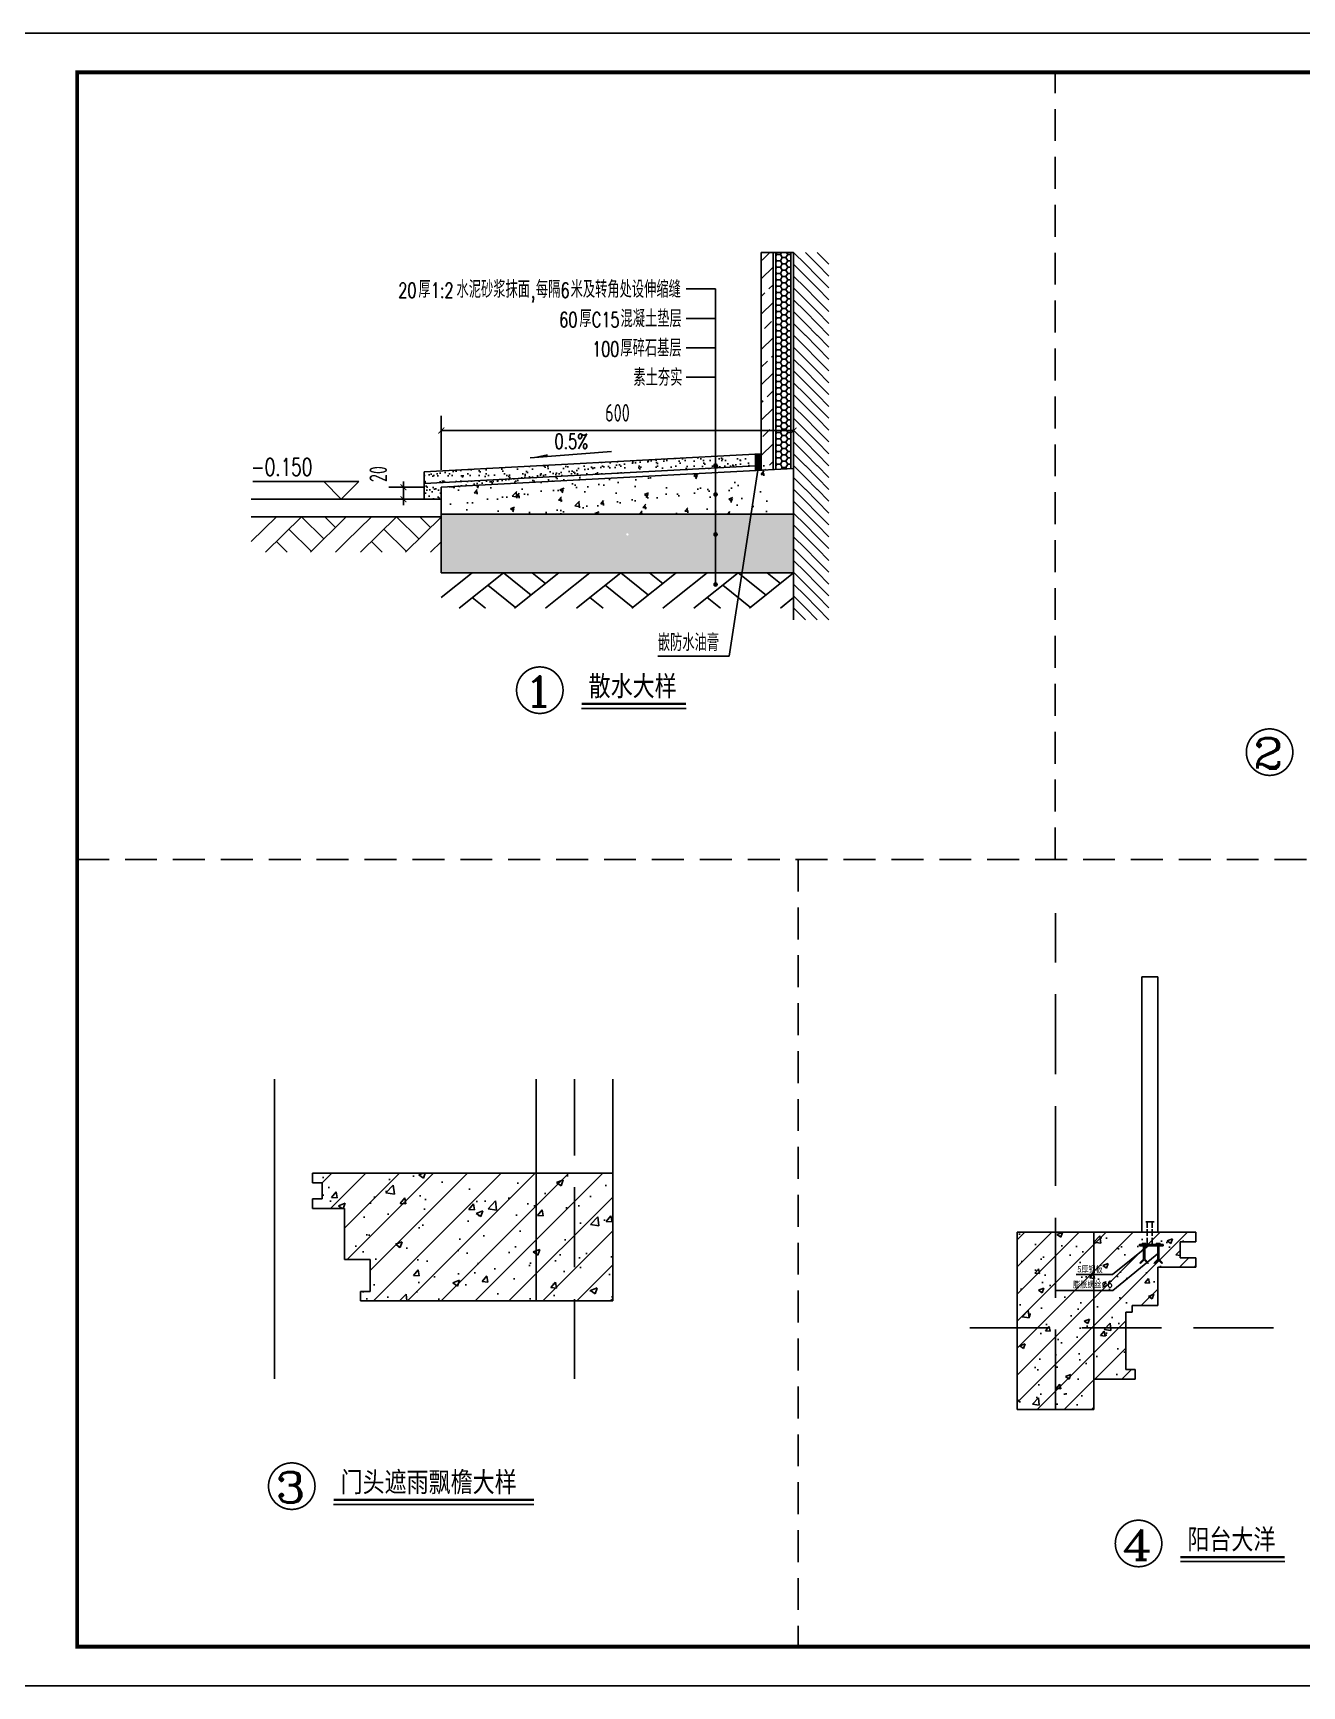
# Model space of a CAD drawing. Header units: millimetres. Extents: x -807114 to 146922, y -468455 to -61603.
# Drawn here: x 110982 to 130850, y -238672 to -212794 of the extents above; entities that cross this region are included whole.
import ezdxf
from ezdxf.enums import TextEntityAlignment as Align

# ---------------------------------------------------------------- set-up
doc = ezdxf.new("R2010")
doc.units = ezdxf.units.MM
doc.header["$LTSCALE"] = 1000
doc.linetypes.add('DASH', pattern=[0.35, 0.25, -0.1])
doc.linetypes.add('HIDDENX2', pattern=[0.75, 0.5, -0.25])
for name, color, linetype in [('0-hatch', 8, 'Continuous'), ('A_PLAN_DETAIL_2', 134, 'Continuous'), ('DIM_ELEV', 3, 'Continuous'), ('DIM_IDEN', 3, 'Continuous'), ('DIM_LEAD', 3, 'Continuous'), ('DIM_SYMB', 3, 'Continuous'), ('HATCH', 254, 'Continuous'), ('PIPE-雨水', 4, 'DASH'), ('PUB_DIM', 3, 'Continuous'), ('PUB_TEXT', 3, 'Continuous'), ('PUB_TITLE', 4, 'Continuous'), ('SECTION', 2, 'Continuous'), ('SEE', 7, 'Continuous'), ('TEXT', 7, 'Continuous'), ('WALL', 9, 'Continuous'), ('建-轴', 1, 'Continuous')]:
    doc.layers.add(name, color=color, linetype=linetype)
doc.styles.add('_TCH_DIM', font='SIMPLEX', dxfattribs={"bigfont": 'GBCBIG'})
doc.styles.add('_TCH_LABEL', font='COMPLEX', dxfattribs={"bigfont": 'GBCBIG'})
doc.styles.add('DIM10', font='ARIAL.TTF', dxfattribs={"height": 30})
doc.styles.add('DIM_FONT', font='tssdeng.shx', dxfattribs={"width": 0.7, "bigfont": 'tssdchn.shx'})
doc.styles.add('宋体', font='simsun.ttc', dxfattribs={"width": 0.8})
doc.dimstyles.new('DIMN10', dxfattribs={"dimscale": 0.1, "dimtxt": 300, "dimasz": 100, "dimexe": 250, "dimexo": 300, "dimgap": 150, "dimtad": 1, "dimdec": 0, "dimzin": 0, "dimdsep": 46, "dimtxsty": 'DIM_FONT', "dimblk": 'ARCHTICK', "dimcen": 0.09, "dimclrt": 7, "dimazin": 2, "dimtfac": 1, "dimtdec": 0, "dimtix": 1, "dimtmove": 2, "dimatfit": 3, "dimfxl": 1, "dimtolj": 1, "dimtzin": 0, "dimarcsym": 0})
pattern_1 = [(50, (-2767539.39, 1543588.13), (71.7260183, -6.2752135), [7.5, -82.5]), (355, (-2767539.39, 1543588.13), (-13.8751334, 75.2192134), [6, -66]), (100.4514, (-2767533.416, 1543587.61), (57.8509382, 68.9439542), [6.374019, -70.1142112]), (46.1842, (-2767539.39, 1543608.13), (106.7241049, -16.5519014), [11.25, -123.75]), (96.6356, (-2767530.5, 1543606.75), (93.4662706, 97.411787), [9.5610288, -105.1713]), (351.1842, (-2767539.39, 1543608.13), (93.4661945, 97.41186), [9, -99]), (21, (-2767529.39, 1543603.13), (59.6907052, -40.2618891), [7.5, -82.5]), (326, (-2767529.39, 1543603.13), (24.3315332, 72.5150045), [6, -66]), (71.4514, (-2767524.42, 1543599.775), (84.0222629, 32.2530497), [6.374019, -70.1142112]), (37.5, (-2767539.393, 1543588.13), (1.21598553, 33.28938538), [0, -65.2, 0, -67, 0, -66.25]), (7.5, (-2767539.393, 1543588.13), (26.30695374, 39.4411712), [0, -38.2, 0, -63.7, 0, -25.25]), (327.5, (-2767561.693, 1543588.13), (53.38224362, -2.25548717), [0, -25, 0, -78, 0, -103.5]), (317.5, (-2767571.693, 1543588.13), (58.3186169, 10.0104982), [0, -32.5, 0, -51.8, 0, -73.5])]

# ---------------------------------------------------------------- blocks, each defined once
blk = doc.blocks.new('_ArchTick')
at = {"color": 0, "linetype": 'ByBlock', "const_width": 0.15}
blk.add_lwpolyline([(-0.5, -0.5), (0.5, 0.5)], dxfattribs=at)
blk = doc.blocks.new('*D9975')
at = {"layer": 'Defpoints', "color": 0}
for p in [(-303.6, -96.7), (-239.1, -96.7), (-239.1, -116.9)]:
    blk.add_point(p, dxfattribs=at)
at = {"layer": 'PUB_DIM', "color": 0, "lineweight": -2}
for p, q in [((-269.1, -96.7), (-328.6, -96.7)), ((-303.6, -96.7), (-303.6, -86.7)), ((-303.6, -116.9), (-303.6, -96.7)), ((-269.1, -116.9), (-328.6, -116.9)), ((-303.6, -116.9), (-303.6, -126.9))]:
    blk.add_line(p, q, dxfattribs=at)
at = {"layer": 'PUB_DIM', "color": 0, "linetype": 'ByBlock', "lineweight": -2, "xscale": 10, "yscale": 10, "zscale": 10}
for p, rotation in [((-303.6, -96.7), 270), ((-303.6, -116.9), 90)]:
    blk.add_blockref('_ArchTick', p, dxfattribs=dict(at, rotation=rotation))
at = {"layer": 'PUB_DIM', "color": 7, "insert": (-346.4, -74.2), "char_height": 30, "attachment_point": 5, "rotation": 90, "style": 'DIM_FONT'}
blk.add_mtext('\\A1;20', dxfattribs=at)
blk = doc.blocks.new('$LinePat$00000001')
for p, q in [((100, 0), (0, -100)), ((100, -100), (0, -200)), ((100, -200), (0, -300))]:
    blk.add_line(p, q)
blk = doc.blocks.new('$LinePat$00000009')
for p, q in [((0, -210), (210, 0)), ((120, -300), (420, 0)), ((420, 0), (608, -188)), ((495, -300), (795, 0)), ((615, 0), (705, -90)), ((315, -105), (502, -293)), ((210, -210), (300, -300)), ((705, -300), (795, -210))]:
    blk.add_line(p, q)
blk = doc.blocks.new('*D9976')
at = {"layer": 'Defpoints', "color": 0}
for p in [(360.5, 0), (-239.1, -96.7), (360.5, -96.7)]:
    blk.add_point(p, dxfattribs=at)
at = {"layer": 'PUB_DIM', "color": 0, "lineweight": -2}
for p, q in [((-239.1, -66.7), (-239.1, 25)), ((-239.1, 0), (360.5, 0)), ((360.5, -66.7), (360.5, 25))]:
    blk.add_line(p, q, dxfattribs=at)
at = {"layer": 'PUB_DIM', "color": 0, "linetype": 'ByBlock', "lineweight": -2, "xscale": 10, "yscale": 10, "zscale": 10, "rotation": 180}
blk.add_blockref('_ArchTick', (-239.1, 0), dxfattribs=at)
at = {"layer": 'PUB_DIM', "color": 0, "linetype": 'ByBlock', "lineweight": -2, "xscale": 10, "yscale": 10, "zscale": 10}
blk.add_blockref('_ArchTick', (360.5, 0), dxfattribs=at)
at = {"layer": 'PUB_DIM', "color": 7, "insert": (60.7, 30), "char_height": 30, "attachment_point": 5, "style": 'DIM_FONT'}
blk.add_mtext('\\A1;600', dxfattribs=at)
blk = doc.blocks.new('asdfadfasdf')
h = blk.add_hatch()
h.set_pattern_fill('钢筋混凝土', color=251, scale=30)
h.set_pattern_definition([(45, (0, 0), (-53.033009, 53.033009), []), (50, (0, 0), (215.17805, -18.82564), [22.5, -247.5]), (355, (0, 0), (-41.6254, 225.65764), [18, -198]), (100.4514, (17.93, -1.57), (173.55281, 206.83186), [19.12206, -210.34263]), (46.1842, (0, 60), (320.17231, -49.6557), [33.75, -371.25]), (96.6356, (26.68, 55.86), (280.3988, 292.23536), [28.6831, -315.5139]), (351.1842, (0, 60), (280.3986, 292.2356), [27, -297]), (21, (30, 45), (179.07212, -120.78567), [22.5, -247.5]), (326, (30, 45), (72.9946, 217.54501), [18, -198]), (71.4514, (44.92, 34.93), (252.06679, 96.75915), [19.12206, -210.34263]), (37.5, (0, 0), (3.647957, 99.868156), [0, -195.6, 0, -201, 0, -198.75]), (7.5, (0, 0), (78.92086, 118.323514), [0, -114.6, 0, -191.1, 0, -75.75]), (327.5, (-66.9, 0), (160.14673, -6.766462), [0, -75, 0, -234, 0, -310.5]), (317.5, (-96.9, 0), (174.95585, 30.031495), [0, -97.5, 0, -155.4, 0, -220.5])])
h.paths.add_polyline_path([(116790.4, -228945.1), (116104.8, -228945.1), (116090.1, -228945.1), (116090.1, -228975.1), (116120.1, -228975.1), (116120.1, -229025.1), (116090.1, -229025.1), (116090.1, -229055.1), (116190.1, -229055.1), (116190.1, -229215.1), (116270.1, -229215.1), (116270.1, -229315.1), (116240.1, -229315.1), (116240.1, -229345.1), (116790.4, -229345.1)])
h.paths.add_polyline_path([(116790.4, -229345.1), (116910.4, -229345.1), (116910.4, -228945.1), (116790.4, -228945.1)])
h.paths.add_polyline_path([(116910.4, -228945.1), (116910.4, -229345.1), (117030.4, -229345.1), (117030.4, -228945.1)])
for p, q in [((116790.4, -229345.1), (116790.4, -228650.1)), ((117030.4, -229345.1), (117030.4, -228650.1)), ((116090.1, -228975.1), (116090.1, -228945.1)), ((116090.1, -228945.1), (116790.4, -228945.1)), ((116790.4, -228945.1), (117030.4, -228945.1)), ((116120.1, -228975.1), (116090.1, -228975.1)), ((116090.1, -229055.1), (116090.1, -229025.1)), ((116090.1, -229025.1), (116120.1, -229025.1)), ((116120.1, -229025.1), (116120.1, -228975.1)), ((116190.1, -229055.1), (116090.1, -229055.1)), ((116190.1, -229215.1), (116190.1, -229055.1)), ((116270.1, -229215.1), (116190.1, -229215.1)), ((116270.1, -229315.1), (116270.1, -229215.1)), ((116240.1, -229345.1), (116240.1, -229315.1)), ((116240.1, -229315.1), (116270.1, -229315.1)), ((117030.4, -229345.1), (116240.1, -229345.1))]:
    blk.add_line(p, q)
blk.add_lwpolyline([(115970.4, -228650.1), (115970.4, -229589.1)])
at = {"layer": '建-轴', "linetype": 'DASH'}
blk.add_line((116910.4, -229589.1), (116910.4, -228650.1), dxfattribs=at)
blk = doc.blocks.new('asdfasdfasdfadsf')
h = blk.add_hatch()
h.set_pattern_fill('钢筋混凝土', color=251, scale=24, pattern_type=2)
h.set_pattern_definition([(45, (0, 0), (-42.426407, 42.426407), []), (50, (0, 0), (172.142444, -15.06051), [18, -198]), (355, (0, 0), (-33.30032, 180.52611), [14.4, -158.4]), (100.4514, (14.35, -1.26), (138.84225, 165.46549), [15.29765, -168.27411]), (46.1842, (0, 48), (256.13785, -39.72456), [27, -297]), (96.6356, (21.34, 44.7), (224.31905, 233.7883), [22.94647, -252.41112]), (351.1842, (0, 48), (224.31887, 233.78846), [21.6, -237.6]), (21, (24, 36), (143.25769, -96.628534), [18, -198]), (326, (24, 36), (58.39568, 174.03601), [14.4, -158.4]), (71.4514, (35.94, 27.95), (201.65343, 77.40732), [15.29765, -168.27411]), (37.5, (0, 0), (2.918365, 79.894525), [0, -156.48, 0, -160.8, 0, -159]), (7.5, (0, 0), (63.13669, 94.65881), [0, -91.68, 0, -152.88, 0, -60.6]), (327.5, (-53.52, 0), (128.117385, -5.413169), [0, -60, 0, -187.2, 0, -248.4]), (317.5, (-77.52, 0), (139.96468, 24.025196), [0, -78, 0, -124.32, 0, -176.4])])
h.paths.add_polyline_path([(128530.9, -232930.3), (128530.9, -233185.5), (128650.9, -233185.5), (128650.9, -233090.3), (128650.9, -232930.3)])
h.paths.add_polyline_path([(128410.9, -232930.3), (128410.9, -233185.5), (128530.9, -233185.5), (128530.9, -232930.3)])
h.paths.add_polyline_path([(128410.9, -232930.3), (128530.9, -232930.3), (128530.9, -232630.3), (128410.9, -232630.3)])
h.paths.add_polyline_path([(128530.9, -232930.3), (128650.9, -232930.3), (128650.9, -232630.3), (128530.9, -232630.3)])
h.paths.add_polyline_path([(128750.9, -232880.3), (128770.9, -232880.3), (128770.9, -232860.3), (128850.9, -232860.3), (128850.9, -232740.3), (128970.9, -232740.3), (128970.9, -232710.3), (128920.9, -232710.3), (128920.9, -232660.3), (128970.9, -232660.3), (128970.9, -232630.3), (128850.9, -232630.3), (128800.9, -232630.3), (128650.9, -232630.3), (128650.9, -232930.3), (128750.9, -232930.3)])
h.paths.add_polyline_path([(128780.9, -233090.3), (128780.9, -233060.3), (128750.9, -233060.3), (128750.9, -232930.3), (128650.9, -232930.3), (128650.9, -233090.3)])
for p, q in [((128800.9, -232630.3), (128800.9, -231830.3)), ((128800.9, -231830.3), (128850.9, -231830.3)), ((128850.9, -232630.3), (128850.9, -231830.3)), ((128410.9, -233185.5), (128410.9, -232630.3)), ((128850.9, -232630.3), (128410.9, -232630.3)), ((128650.9, -233185.5), (128650.9, -232630.3)), ((128850.9, -232630.3), (128970.9, -232630.3)), ((128970.9, -232630.3), (128970.9, -232660.3)), ((128920.9, -232660.3), (128920.9, -232710.3)), ((128970.9, -232660.3), (128920.9, -232660.3)), ((128850.9, -232740.3), (128850.9, -232860.3)), ((128970.9, -232740.3), (128850.9, -232740.3)), ((128970.9, -232710.3), (128920.9, -232710.3)), ((128970.9, -232710.3), (128970.9, -232740.3)), ((128750.9, -232880.3), (128750.9, -233060.3)), ((128770.9, -232880.3), (128750.9, -232880.3)), ((128770.9, -232880.3), (128770.9, -232860.3)), ((128850.9, -232860.3), (128770.9, -232860.3)), ((128780.9, -233060.3), (128750.9, -233060.3)), ((128780.9, -233060.3), (128780.9, -233090.3)), ((128780.9, -233090.3), (128650.9, -233090.3)), ((128410.9, -233185.5), (128650.9, -233185.5))]:
    blk.add_line(p, q)
at = {"layer": 'PIPE-雨水', "color": 8}
blk.add_line((129213.2, -232930.3), (128222.4, -232930.3), dxfattribs=at)
at = {"layer": '建-轴', "linetype": 'DASH'}
blk.add_line((128530.9, -233185.5), (128530.9, -231631.8), dxfattribs=at)
blk = doc.blocks.new('4566')
at = {"layer": '0-hatch'}
h = blk.add_hatch(dxfattribs=at)
h.set_pattern_fill('天然石材', color=256, scale=8, style=0)
h.set_pattern_definition([(45, (-86317.84, -30597.915), (-30.094465, 30.094465), []), (45, (-86303.04, -30613.195), (-30.094465, 30.094465), [16.8, -9.6])])
h.paths.add_polyline_path([(325.5, 303.1), (305.5, 303.1), (305.5, -67.7), (325.5, -66.7)])
h = blk.add_hatch(dxfattribs=at)
h.set_pattern_fill('HONEY', color=256, scale=50, style=0)
h.set_pattern_definition([(0, (-86317.838, -30613.195), (9.375, 5.41265875), [6.25, -12.5]), (120, (-86317.838, -30613.195), (-9.37499998, 5.4126588), [6.25, -12.5]), (60, (-86317.838, -30613.195), (2e-08, 10.82531754), [-12.5, 6.25])])
h.paths.add_polyline_path([(355.5, 303.1), (330.5, 303.1), (330.5, -66.4), (355.5, -65.1)])
h = blk.add_hatch(dxfattribs=at)
h.set_pattern_fill('砂灰土', color=256, scale=10, style=0)
h.set_pattern_definition([(37.5, (-2767539.393, 1543588.13), (-0.62993358, 19.26823769), [0, -15.2, 0, -17, 0, -16.25]), (7.5, (-2767539.393, 1543588.13), (17.69776705, 28.22146065), [0, -8.2, 0, -13.7, 0, -5.25]), (327.5, (-2767551.693, 1543588.13), (31.14141862, 0.056590535), [0, -5, 0, -18, 0, -23.5]), (317.5, (-2767551.693, 1543588.13), (30.06126605, 8.77675565), [0, -2.5, 0, -11.8, 0, -13.5])])
h.paths.add_polyline_path([(285.5, -40.7), (-2.9, -56.1), (-2.9, -58, -0.19497), (-1.5, -57.5, -1), (-1.5, -61.5, -0.191437), (-2.9, -60.9), (-2.8, -76.2), (285.5, -60.9)])
h.paths.add_polyline_path([(-2.9, -60.9, -0.427156), (-2.9, -58), (-2.9, -56.1), (-268.3, -70.4), (-268.3, -90.4), (-2.8, -76.2)])
h.paths.add_polyline_path([(-239.1, -96.7), (-2.7, -84.1), (-2.8, -76.2), (-268.3, -90.4), (-268.3, -116.9), (-239.1, -116.9)])
h.paths.add_polyline_path([(315.5, -59.3), (290.2, -60.7, -0.462744), (289.4, -61.4), (288.6, -68.6), (315.5, -67.2)])
blk.add_hatch(color=256, dxfattribs=at).paths.add_polyline_path([(304.2, -38.7), (294.2, -38.7), (294.2, -68.7), (304.2, -68.7)])
h = blk.add_hatch(dxfattribs=at)
h.set_pattern_fill('混凝土', color=256, scale=10, style=0)
h.set_pattern_definition(pattern_1)
h.paths.add_polyline_path([(288.6, -68.6), (76.4, -79.9), (76.6, -107.2, -1.787176), (76.6, -110.6), (76.8, -142.5), (279.7, -142.5)])
h.paths.add_polyline_path([(76.4, -79.9), (-239.1, -96.7), (-239.1, -142.5), (76.8, -142.5), (76.6, -110.6, -0.559542), (76.6, -107.2)])
h = blk.add_hatch(dxfattribs=at)
h.set_pattern_fill('混凝土', color=256, scale=10, style=0)
h.set_pattern_definition(pattern_1)
h.paths.add_polyline_path([(315.5, -67.2), (288.6, -68.6), (279.7, -142.5), (315.5, -142.5)])
h = blk.add_hatch(dxfattribs=at)
h.set_pattern_fill('卵石砌体', color=256, scale=10, style=0)
h.set_pattern_definition([(0, (-2767504.393, 1543588.13), (0, 50), [2.5, -7.5, 2.5, -37.5]), (0, (-2767491.893, 1543593.13), (0, 50), [2.5, -47.5]), (0, (-2767516.893, 1543598.13), (0, 50), [5, -45]), (0, (-2767529.393, 1543600.63), (0, 50), [7.5, -42.5]), (0, (-2767504.393, 1543603.13), (0, 50), [5, -5, 7.5, -32.5]), (0, (-2767506.893, 1543610.63), (0, 50), [7.5, -42.5]), (0, (-2767519.393, 1543613.13), (0, 50), [7.5, -17.5, 7.5, -17.5]), (0, (-2767529.393, 1543620.63), (0, 50), [7.5, -2.5, 2.5, -37.5]), (0, (-2767496.893, 1543625.63), (0, 50), [2.5, -47.5]), (0, (-2767506.893, 1543630.63), (0, 50), [5, -45]), (90, (-2767539.393, 1543633.13), (-50, 3e-15), [5, -45]), (90, (-2767534.393, 1543598.13), (-50, 3e-15), [2.5, -5, 7.5, -35]), (90, (-2767521.893, 1543603.13), (-50, 3e-15), [10, -2.5, 2.5, -35]), (90, (-2767514.393, 1543615.63), (-50, 3e-15), [7.5, -42.5]), (90, (-2767511.893, 1543593.13), (-50, 3e-15), [5, -45]), (90, (-2767509.393, 1543633.13), (-50, 3e-15), [5, -45]), (90, (-2767506.893, 1543603.13), (-50, 3e-15), [5, -25, 2.5, -17.5]), (90, (-2767499.393, 1543628.13), (-50, 3e-15), [2.5, -2.5, 2.5, -42.5]), (90, (-2767496.893, 1543605.63), (-50, 3e-15), [5, -7.5, 5, -32.5]), (90, (-2767494.393, 1543593.13), (-50, 3e-15), [5, -45]), (45, (-2767536.893, 1543593.13), (0, 50), [7.07105, -14.142135, 10.6066, -38.8908931]), (45, (-2767539.393, 1543593.13), (0, 50), [7.0710678, -63.6396103]), (45, (-2767511.893, 1543598.13), (0, 50), [7.0710678, -63.6396103]), (45, (-2767516.893, 1543623.13), (0, 50), [7.0710678, -63.6396103]), (45, (-2767494.393, 1543598.13), (0, 50), [7.0710678, -63.6396103]), (45, (-2767536.893, 1543603.13), (0, 50), [3.5355339, -67.1751442]), (45, (-2767531.893, 1543618.13), (0, 50), [3.5355339, -67.1751442]), (45, (-2767526.893, 1543600.63), (0, 50), [3.5355339, -67.1751442]), (45, (-2767521.893, 1543618.13), (0, 50), [3.5355339, -67.1751442]), (45, (-2767506.893, 1543608.13), (0, 50), [3.5355339, -67.1751442]), (45, (-2767506.893, 1543635.63), (0, 50), [3.5355339, -67.1751442]), (45, (-2767501.893, 1543630.63), (0, 50), [3.5355339, -67.1751442]), (45, (-2767499.393, 1543603.13), (0, 50), [3.5355339, -67.1751442]), (45, (-2767496.893, 1543590.63), (0, 50), [3.5355339, -67.1751442]), (45, (-2767496.893, 1543610.63), (0, 50), [3.5355339, -67.1751442]), (45, (-2767496.893, 1543635.63), (0, 50), [3.5355339, -67.1751442]), (45, (-2767494.393, 1543625.63), (0, 50), [3.5355339, -67.1751442]), (135, (-2767504.393, 1543630.63), (-50, 0), [3.5355339, -67.1751442]), (135, (-2767499.393, 1543635.63), (-50, 0), [3.5355339, -67.1751442]), (135, (-2767496.893, 1543625.63), (-50, 0), [3.5355339, -67.1751442]), (135, (-2767489.393, 1543635.63), (-50, 0), [3.5355339, -67.1751442]), (135, (-2767514.393, 1543618.13), (-50, 0), [3.5355339, -67.1751442]), (135, (-2767519.393, 1543613.13), (-50, 0), [3.5355339, -67.1751442]), (135, (-2767534.393, 1543600.63), (-50, 0), [3.5355339, -67.1751442]), (135, (-2767529.393, 1543600.63), (-50, 0), [3.5355339, -67.1751442]), (135, (-2767524.393, 1543618.13), (-50, 0), [3.5355339, -67.1751442]), (135, (-2767534.393, 1543610.63), (-50, 0), [3.5355339, -67.1751442]), (135, (-2767504.393, 1543603.13), (-50, 0), [3.5355339, -67.1751442]), (135, (-2767496.893, 1543608.13), (-50, 0), [3.5355339, -67.1751442]), (135, (-2767494.393, 1543598.13), (-50, 0), [3.5355339, -67.1751442]), (135, (-2767494.393, 1543603.13), (-50, 0), [3.5355339, -67.1751442]), (135, (-2767491.893, 1543593.13), (-50, 0), [3.5355339, -67.1751442]), (135, (-2767531.893, 1543623.13), (-50, 0), [7.0710678, -63.6396103]), (135, (-2767506.893, 1543608.13), (-50, 0), [7.0710678, -63.6396103]), (135, (-2767509.393, 1543590.63), (-50, 0), [17.6776695, -53.0330086]), (26.5650512, (-2767539.393, 1543613.13), (50, 2e-08), [5.59, -106.2133989]), (26.5650512, (-2767531.893, 1543598.13), (50, 2e-08), [5.59, -106.2133989]), (26.5650512, (-2767521.893, 1543620.63), (50, 2e-08), [5.59, -106.2133989]), (26.5650512, (-2767501.893, 1543588.13), (50, 2e-08), [5.59, -106.2133989]), (26.5650512, (-2767509.393, 1543600.63), (50, 2e-08), [5.59, -106.2133989]), (26.5650512, (-2767504.393, 1543610.63), (50, 2e-08), [5.59, -106.2133989]), (26.5650512, (-2767511.893, 1543628.13), (50, 2e-08), [5.59, -106.2133989]), (26.5650512, (-2767494.393, 1543625.63), (50, 2e-08), [5.59, -106.2133989]), (63.4349488, (-2767534.393, 1543613.13), (2e-08, 50), [5.59, -106.2133989]), (63.4349488, (-2767534.393, 1543615.63), (2e-08, 50), [5.59, -106.2133989]), (63.4349488, (-2767514.393, 1543623.13), (2e-08, 50), [11.18, -100.62339885]), (63.4349488, (-2767496.893, 1543620.63), (2e-08, 50), [5.59, -106.2133989]), (63.4349488, (-2767499.393, 1543613.13), (2e-08, 50), [5.59, -106.2133989]), (63.4349488, (-2767524.393, 1543603.13), (2e-08, 50), [5.59, -106.2133989]), (63.4349488, (-2767499.393, 1543630.63), (2e-08, 50), [5.59, -106.2133989]), (63.4349488, (-2767491.893, 1543628.13), (2e-08, 50), [5.59, -106.2133989]), (116.5650512, (-2767536.893, 1543628.13), (-2e-08, 50), [5.59, -106.2133989]), (116.5650512, (-2767509.393, 1543588.13), (-2e-08, 50), [5.59, -106.2133989]), (116.5650512, (-2767531.893, 1543620.63), (-2e-08, 50), [5.59, -106.2133989]), (116.5650512, (-2767494.393, 1543615.63), (-2e-08, 50), [5.59, -106.2133989]), (116.5650512, (-2767511.893, 1543613.13), (-2e-08, 50), [5.59, -106.2133989]), (116.5650512, (-2767496.893, 1543623.13), (-2e-08, 50), [5.59, -106.2133989]), (116.5650512, (-2767521.893, 1543613.13), (-2e-08, 50), [5.59, -106.2133989]), (116.5650512, (-2767531.893, 1543603.13), (-2e-08, 50), [5.59, -106.2133989]), (153.4349488, (-2767534.393, 1543625.63), (-50, 2e-08), [5.59, -106.2133989]), (153.4349488, (-2767516.893, 1543598.13), (-50, 2e-08), [5.59, -106.2133989]), (153.4349488, (-2767526.893, 1543620.63), (-50, 2e-08), [5.59, -106.2133989]), (153.4349488, (-2767496.893, 1543600.63), (-50, 2e-08), [5.59, -106.2133989]), (153.4349488, (-2767504.393, 1543588.13), (-50, 2e-08), [5.59, -106.2133989]), (153.4349488, (-2767499.393, 1543628.13), (-50, 2e-08), [5.59, -106.2133989]), (153.4349488, (-2767506.893, 1543610.63), (-50, 2e-08), [5.59, -106.2133989]), (153.4349488, (-2767534.393, 1543625.63), (-50, 2e-08), [5.59, -106.2133989]), (153.4349488, (-2767489.393, 1543613.13), (-50, 2e-08), [5.59, -106.2133989]), (243.4349488, (-2767536.893, 1543593.13), (-2e-08, -50), [5.59, -106.2133989])])
h.paths.add_polyline_path([(279.7, -142.5), (76.8, -142.5), (77, -175, -0.075802), (77.6, -174.9, -1.156049), (77.1, -178.8), (77.5, -242.5), (267.7, -242.5)])
h.paths.add_polyline_path([(360.5, -142.5), (279.7, -142.5), (267.7, -242.5), (360.5, -242.5)])
h.paths.add_polyline_path([(77.1, -178.8, -0.740649), (77, -175), (76.8, -142.5), (-239.1, -142.5), (-239.1, -242.5), (77.5, -242.5)])
at = {"layer": 'DIM_LEAD', "linetype": 'ByBlock'}
blk.add_hatch(color=256, dxfattribs=at).paths.add_polyline_path([(-87.8, -46.6), (-57.9, -44.3), (-58.2, -40.3)])
at = {"layer": '0-hatch'}
blk.add_line((360.5, 303.1, 63925.8), (305.5, 303.1, 63925.8), dxfattribs=at)
at = {"layer": 'A_PLAN_DETAIL_2'}
for p, q in [((305.5, -67.7, 63925.8), (305.5, 303.1, 63925.8)), ((325.5, -66.7, 63925.8), (325.5, 303.1, 63925.8)), ((330.5, -66.4, 63925.8), (330.5, 303.1, 63925.8)), ((355.5, -65.1, 63925.8), (355.5, 303.1, 63925.8)), ((305.5, -39.6, 63925.8), (-268.3, -70.4, 63925.8)), ((-268.3, -70.4, 63925.8), (-268.3, -116.7, 63925.8)), ((305.5, -59.8, 63925.8), (-267.7, -90.3, 63925.8)), ((-562.6, -116.9, 63925.8), (-239.1, -116.9, 63925.8)), ((-239.1, -116.9, 63925.8), (-562.6, -116.9, 63925.8))]:
    blk.add_line(p, q, dxfattribs=at)
at = {"layer": 'DIM_ELEV'}
for p, q in [((-379.3, -86.9), (-560, -86.9)), ((-409.3, -116.9), (-439.3, -86.9)), ((-409.3, -116.9), (-379.3, -86.9))]:
    blk.add_line(p, q, dxfattribs=at)
at = {"layer": 'DIM_LEAD', "linetype": 'ByBlock'}
for p, q in [((227.6, 240.8), (177.4, 240.8)), ((227.6, 90.8), (227.6, 240.8)), ((227.6, 190.8), (177.4, 190.8)), ((227.6, 140.8), (177.4, 140.8)), ((227.6, 90.8), (177.4, 90.8)), ((227.6, -262.5), (227.6, 90.8))]:
    blk.add_line(p, q, dxfattribs=at)
blk.add_lwpolyline([(50.3, -35.6), (-87.8, -46.6)], dxfattribs=at)
at = {"layer": 'DIM_LEAD', "const_width": 4, "elevation": 0}
for points in [[(227.6, -61.5, 1), (227.6, -57.5, 1)], [(227.6, -110.9, 1), (227.6, -106.9, 1)], [(227.6, -178.9, 1), (227.6, -174.9, 1)], [(227.6, -264.1, 1), (227.6, -260.1, 1)]]:
    blk.add_lwpolyline(points, format="xyb", close=True, dxfattribs=at)
at = {"layer": 'DIM_SYMB', "linetype": 'ByBlock'}
for p, q in [((301, -60.1), (250.8, -383.9)), ((250.8, -383.9), (129.4, -383.9))]:
    blk.add_line(p, q, dxfattribs=at)
at = {"layer": 'DIM_SYMB', "linetype": 'ByBlock', "const_width": 1.33}
blk.add_lwpolyline([(301.1, -59.4, 1), (300.9, -60.7, 1)], format="xyb", close=True, dxfattribs=at)
at = {"layer": 'WALL'}
for p, q in [((360.5, -322, 63925.8), (360.5, 303.1, 63925.8)), ((360.5, -64.8, 63925.8), (-239.1, -96.7, 63925.8)), ((-239.1, -96.7, 63925.8), (-239.1, -242.1, 63925.8)), ((-562.6, -146.9, 63925.8), (-239.1, -146.9, 63925.8)), ((-562.6, -146.9, 63925.8), (-239.1, -146.9, 63925.8)), ((360.5, -142.5, 63925.8), (-239.1, -142.5, 63925.8)), ((360.5, -242.5, 63925.8), (-239.1, -242.5, 63925.8))]:
    blk.add_line(p, q, dxfattribs=at)
at = {"layer": '0-hatch', "yscale": 0.2, "zscale": 0.2}
for name, p, xscale, rotation in [('$LinePat$00000001', (360.5, 282.9), 0.2016210839512098, 90), ('$LinePat$00000001', (360.5, 262.7), 0.2016210839512098, 90), ('$LinePat$00000001', (360.5, 242.6), 0.2016210839512098, 90), ('$LinePat$00000001', (360.5, 222.4), 0.2016210839512098, 90), ('$LinePat$00000001', (360.5, 202.3), 0.2016210839512098, 90), ('$LinePat$00000001', (360.5, 182.1), 0.2016210839512098, 90), ('$LinePat$00000001', (360.5, 161.9), 0.2016210839512098, 90), ('$LinePat$00000001', (360.5, 141.8), 0.2016210839512098, 90), ('$LinePat$00000001', (360.5, 121.6), 0.2016210839512098, 90), ('$LinePat$00000001', (360.5, 101.4), 0.2016210839512098, 90), ('$LinePat$00000001', (360.5, 81.3), 0.2016210839512098, 90), ('$LinePat$00000001', (360.5, 61.1), 0.2016210839512098, 90), ('$LinePat$00000001', (360.5, 41), 0.2016210839512098, 90), ('$LinePat$00000001', (360.5, 20.8), 0.2016210839512098, 90), ('$LinePat$00000001', (360.5, 0.6), 0.2016210839512098, 90), ('$LinePat$00000001', (360.5, -19.5), 0.2016210839512098, 90), ('$LinePat$00000001', (360.5, -39.7), 0.2016210839512098, 90), ('$LinePat$00000001', (360.5, -59.9), 0.2016210839512098, 90), ('$LinePat$00000001', (360.5, -80), 0.2016210839512098, 90), ('$LinePat$00000001', (360.5, -100.2), 0.2016210839512098, 90), ('$LinePat$00000001', (360.5, -120.3), 0.2016210839512098, 90), ('$LinePat$00000001', (360.5, -140.5), 0.2016210839512098, 90), ('$LinePat$00000001', (360.5, -160.7), 0.2016210839512098, 90), ('$LinePat$00000009', (-562.6, -146.9), 0.2034586107115334, 0.01231064256949925), ('$LinePat$00000009', (-400.8, -146.9), 0.2034586107115334, 0.01231064256949925), ('$LinePat$00000001', (360.5, -180.8), 0.2016210839512098, 90), ('$LinePat$00000001', (360.5, -201), 0.2016210839512098, 90), ('$LinePat$00000001', (360.5, -221.2), 0.2016210839512098, 90), ('$LinePat$00000001', (360.5, -241.3), 0.2016210839512098, 90), ('$LinePat$00000001', (360.5, -261.5), 0.2016210839512098, 90), ('$LinePat$00000001', (360.5, -281.6), 0.2016210839512098, 90), ('$LinePat$00000001', (360.5, -301.8), 0.2016210839512098, 90), ('$LinePat$00000001', (360.5, -322), 0.2016210839512098, 90)]:
    blk.add_blockref(name, p, dxfattribs=dict(at, xscale=xscale, rotation=rotation))
at = {"layer": '0-hatch', "xscale": 0.2514142120008397, "yscale": 0.2, "zscale": 0.2}
for p in [(-239.1, -242.5), (-39.2, -242.5), (160.7, -242.5)]:
    blk.add_blockref('$LinePat$00000009', p, dxfattribs=at)
at = {"layer": 'PUB_TEXT', "linetype": 'ByBlock', "style": '_TCH_DIM'}
for s, height, p in [('厚', 28.9, (-278, 225.8)), ('水泥砂浆抹面', 28.94, (-213.2, 225.8)), ('每隔', 28.94, (-78.2, 225.8)), ('米及转角处设伸缩缝', 28.94, (-19, 225.8)), ('厚', 28.9, (-4, 175.8)), ('混凝土垫层', 28.94, (65.9, 175.8)), ('厚碎石基层', 28.94, (65.6, 125.8)), ('素土夯实', 28.94, (87.9, 75.8)), ('嵌防水油膏', 28.94, (129.4, -375.3))]:
    blk.add_text(s, height=height, dxfattribs=at).set_placement(p)
at = {"layer": 'PUB_TEXT', "linetype": 'ByBlock', "style": '_TCH_DIM', "width": 0.705882}
for s, p in [('20', (-312.3, 225.8)), ('1:2', (-256.9, 225.8)), (',', (-86.8, 225.8)), ('6', (-36.1, 225.8)), ('60', (-38.3, 175.8)), ('C15', (17.1, 175.8)), ('100', (17.6, 125.8)), ('0.5%', (-46.4, -31.1, 63925.8))]:
    blk.add_text(s, height=25.5, dxfattribs=at).set_placement(p)
at = {"layer": 'PUB_TEXT', "style": '_TCH_DIM', "width": 0.705882}
blk.add_text('-0.150', height=29.75, dxfattribs=at).set_placement((-563, -76.9))
at = {"layer": 'PUB_DIM'}
dim = blk.add_aligned_dim(p1=(-239.1, -96.7), p2=(360.5, -96.7), distance=96.7, dimstyle='DIMN10', dxfattribs=at)
dim.commit()
dim.dimension.update_dxf_attribs({"geometry": '*D9976', "text_midpoint": (60.7, 30)})
dim = blk.add_linear_dim(base=(-303.6, -96.7), p1=(-239.1, -116.9), p2=(-239.1, -96.7), angle=90, dimstyle='DIMN10', dxfattribs=at)
dim.commit()
dim.dimension.update_dxf_attribs({"geometry": '*D9975', "text_midpoint": (-346.4, -74.2), "dimtype": 161})

msp = doc.modelspace()

# ---------------------------------------------------------------- hatches: boundary and pattern name
at = {"layer": 'HATCH'}
h = msp.add_hatch(dxfattribs=at)
h.set_pattern_fill('ANSI32', color=256, scale=29.7, angle=180, style=0)
h.set_pattern_definition([(45, (75390.164, -194300.891), (-7.8754018, 7.8754018), []), (45, (75395.414, -194300.891), (-7.8754018, 7.8754018), [])])
h.paths.add_polyline_path([(128304.2, -231762.9), (128675.4, -231762.9), (128675.4, -231780), (128304.2, -231780)])

# ---------------------------------------------------------------- linework, layer by layer
at = {"color": 252, "linetype": 'HIDDENX2'}
for p, q in [((126986.7, -225732.9), (126986.7, -213409.7)), ((111672.5, -225732.9), (142300.9, -225732.9)), ((122959.8, -225732.9), (122959.8, -238056.1))]:
    msp.add_line(p, q, dxfattribs=at)
msp.add_line((128404.6, -231405.6), (128536.6, -231405.6))
at = {"layer": 'DIM_IDEN', "const_width": 26}
for points in [[(119280.9, -223081.9, 1), (118552.9, -223081.9, 1)], [(130707.6, -224052.1, 1), (129979.6, -224052.1, 1)], [(115397, -235544.3, 1), (114669, -235544.3, 1)], [(128655.9, -236441.6, 1), (127927.9, -236441.6, 1)]]:
    msp.add_lwpolyline(points, format="xyb", close=True, dxfattribs=at)
at = {"layer": 'DIM_SYMB', "const_width": 36.4}
for points in [[(119571.4, -223294), (121206, -223294)], [(115687.4, -235756.3), (118823.9, -235756.3)], [(128946.4, -236653.6), (130580.9, -236653.6)]]:
    msp.add_lwpolyline(points, dxfattribs=at)
at = {"layer": 'DIM_SYMB'}
for points in [[(119571.4, -223366.8), (121206, -223366.8)], [(115687.4, -235829.1), (118823.9, -235829.1)], [(128946.4, -236726.4), (130580.9, -236726.4)]]:
    msp.add_lwpolyline(points, dxfattribs=at)
at = {"layer": 'PUB_TITLE'}
for points in [[(110322.2, -238672.2), (146922.1, -238672.2), (146922.1, -212793.5), (110322.2, -212793.5)], [(111672.5, -238056.1), (146305.9, -238056.1), (146305.9, -213409.7), (111672.5, -213409.7)]]:
    msp.add_lwpolyline(points, close=True, dxfattribs=at)
at = {"layer": 'PUB_TITLE', "const_width": 61.6}
msp.add_lwpolyline([(111672.5, -238056.1), (146305.9, -238056.1), (146305.9, -213409.7), (111672.5, -213409.7)], close=True, dxfattribs=at)
at = {"layer": 'SECTION'}
for p, q in [((128675.4, -231762.9), (128304.2, -231762.9)), ((128304.2, -231762.9), (128304.2, -231780)), ((128675.4, -231780), (128304.2, -231780)), ((128675.4, -231762.9), (128675.4, -231780))]:
    msp.add_line(p, q, dxfattribs=at)
at = {"layer": 'SEE'}
for p, q in [((128425, -231405.6), (128425, -231498.4)), ((128425, -231518.7), (128425, -231626.6)), ((128507.5, -231405.6), (128507.5, -231498.4)), ((128507.5, -231521), (128507.5, -231626.6)), ((128347, -231762.9), (128347, -231745.1)), ((128406.7, -231745.1), (128347, -231745.1)), ((128370.1, -231762.9), (128370.1, -231992.5)), ((128387.9, -231762.9), (128387.9, -231992.5)), ((128406.7, -231762.9), (128406.7, -231745.1)), ((128425, -231655), (128425, -231762.9)), ((128507.5, -231657.3), (128507.5, -231762.9)), ((128628.5, -231745.1), (128568.8, -231745.1)), ((128568.8, -231762.9), (128568.8, -231745.1)), ((128591.9, -231762.9), (128591.9, -231992.5)), ((128609.7, -231762.9), (128609.7, -231992.5)), ((128628.5, -231762.9), (128628.5, -231745.1)), ((128370.1, -231992.5), (128313.4, -232048.3)), ((128322.4, -232057.4), (128313.4, -232048.3)), ((128378.5, -232002.3), (128322.4, -232057.4)), ((128378.5, -232002.3), (128434.6, -232057.4)), ((128387.9, -231992.5), (128444.1, -232047.8)), ((128434.6, -232057.4), (128444.1, -232047.8)), ((128591.9, -231992.5), (128535.2, -232048.3)), ((128544.1, -232057.4), (128535.2, -232048.3)), ((128600.2, -232002.3), (128544.1, -232057.4)), ((128600.2, -232002.3), (128656.3, -232057.4)), ((128609.7, -231992.5), (128665.9, -232047.8)), ((128656.3, -232057.4), (128665.9, -232047.8))]:
    msp.add_line(p, q, dxfattribs=at)
at = {"layer": 'TEXT', "color": 3, "ltscale": 100}
for points in [[(128470.6, -231762.9), (127881.3, -232229.6), (127312.6, -232229.6)], [(128609.7, -231888.7), (127889.2, -232482.2), (126991, -232482.2)]]:
    msp.add_lwpolyline(points, dxfattribs=at)

# ---------------------------------------------------------------- block references
at = {"xscale": 5, "yscale": 5, "zscale": 5}
for name, p in [('asdfasdfasdfadsf', (-515663.4, 931583.6)), ('asdfadfasdf', (-465091.8, 914080.8))]:
    msp.add_blockref(name, p, dxfattribs=at)
at = {"layer": 'PUB_DIM', "xscale": 9.2, "yscale": 9.2, "zscale": 9.2}
msp.add_blockref('4566', (119574.1, -219016, 0), dxfattribs=at)

# ---------------------------------------------------------------- texts
at = {"layer": 'PUB_TEXT', "style": '宋体', "width": 0.8}
for s, p in [('散水大样', (119680.9, -223173.8, 0)), ('门头遮雨飘檐大样', (115796.9, -235636.1, 0)), ('阳台大洋', (129055.9, -236533.4, 0))]:
    msp.add_text(s, height=315.95, dxfattribs=at).set_placement(p)
at = {"layer": 'PUB_TEXT', "style": '_TCH_LABEL'}
for s, width, p, p2 in [('1', 2.333333, (118658.9, -223338.7), (119134.1, -223338.7)), ('2', 1.5, (130085.5, -224308.9), (130560.7, -224308.9)), ('3', 1.5, (114774.9, -235801), (115250.1, -235801)), ('4', 1.3125, (128033.9, -236698.4), (128509, -236698.4))]:
    msp.add_text(s, height=475.2, dxfattribs=dict(at, width=width)).set_placement(p, p2, align=Align.FIT)
at = {"layer": 'TEXT', "ltscale": 100, "style": 'DIM10', "width": 0.8}
for s, p in [('5厚钢板', (127333.7, -232197.7)), ('膨胀螺丝', (127268.1, -232437.7))]:
    msp.add_text(s, height=99, dxfattribs=at).set_placement(p)
at = {"layer": 'TEXT', "ltscale": 100, "insert": (127885.3, -232335.4), "char_height": 99, "width": 4404, "attachment_point": 3, "style": 'DIM10'}
msp.add_mtext('\\Ftxt.shx;%%C6', dxfattribs=at)

doc.saveas('drawing.dxf')
